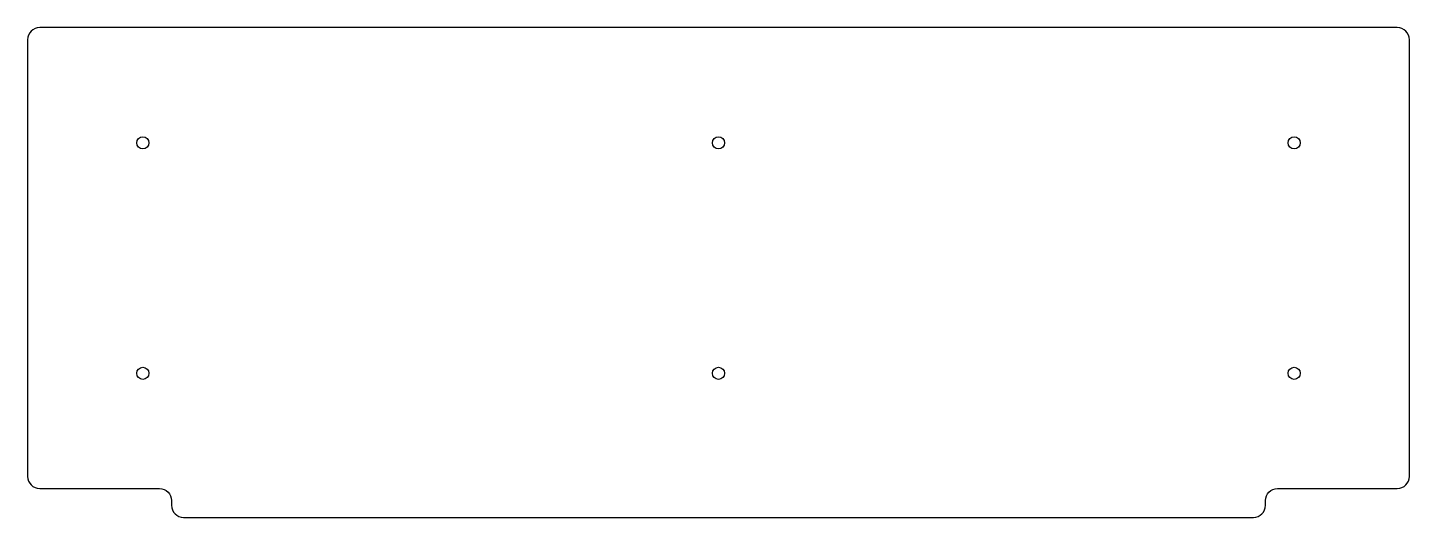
# Model space of a CAD drawing. Header units: millimetres. Extents: x 0 to 229, y -81 to 0.
import ezdxf

# ---------------------------------------------------------------- set-up
doc = ezdxf.new("R2010")
doc.units = ezdxf.units.MM
doc.layers.get('0').update_dxf_attribs({"linetype": 'CONTINUOUS'})

msp = doc.modelspace()

# ---------------------------------------------------------------- linework, layer by layer
msp.add_lwpolyline([(2, 0, 0.41421356), (0, -2), (0, -74.2, 0.41421356), (2, -76.2), (21.8125, -76.2, -0.41421356), (23.8125, -78.2), (23.8125, -78.9625, 0.41421356), (25.8125, -80.9625), (202.7875, -80.9625, 0.41421356), (204.7875, -78.9625), (204.7875, -78.2, -0.41421356), (206.7875, -76.2), (226.6, -76.2, 0.41421356), (228.6, -74.2), (228.6, -2, 0.41421356), (226.6, 0)], format="xyb", close=True)
for centre in [(19.05, -19.05), (114.3, -19.05), (209.55, -19.05), (19.05, -57.15), (114.3, -57.15), (209.55, -57.15)]:
    msp.add_circle(centre, 1)

doc.saveas('drawing.dxf')
